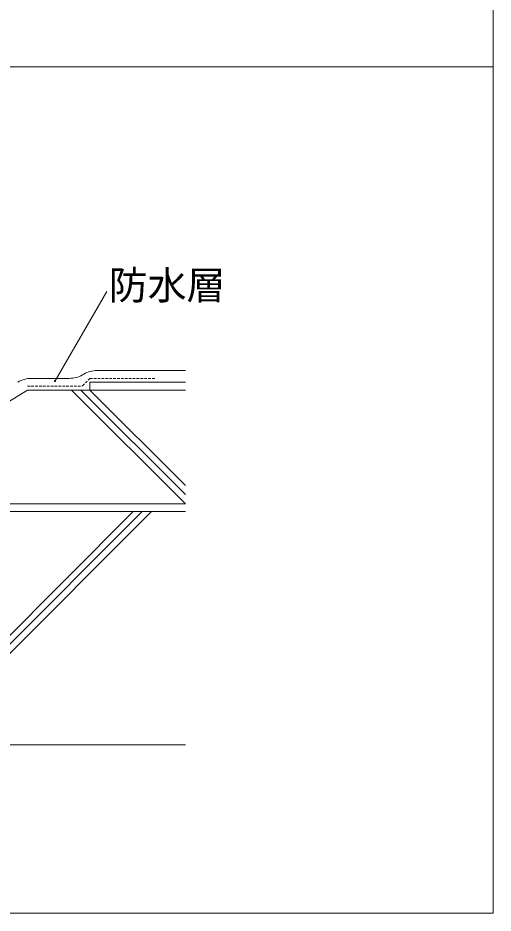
# Model space of a CAD drawing. Units: millimetres, scale not verified. Extents: x -517 to 518, y -673 to 792.
# Drawn here: x 151 to 518, y -673 to 17 of the extents above; entities that cross this region are included whole.
import ezdxf
from ezdxf.enums import TextEntityAlignment as Align

# ---------------------------------------------------------------- set-up
doc = ezdxf.new("R2010")
doc.units = ezdxf.units.MM
doc.header["$PDMODE"] = 32
doc.header["$PDSIZE"] = 0.8
doc.linetypes.add('DASHED2', pattern=[3, 2, -1])
doc.layers.add('0-0', color=7, linetype='Continuous', lineweight=13)
doc.styles.add('ＭＳ ゴシック', font='')
doc.styles.get('ＭＳ ゴシック').set_extended_font_data('MS Gothic')

msp = doc.modelspace()

# ---------------------------------------------------------------- linework, layer by layer
at = {"layer": '0-0'}
for p, q in [((517.853, 792.357), (517.853, -673.469)), ((-516.864, -20.556), (517.853, -20.556)), ((179.819, -262.909), (219.715, -193.807)), ((80.334, -317.794), (158.519, -269.909)), ((158.519, -269.909), (280.374, -269.909)), ((192.624, -269.909), (280.374, -357.659)), ((199.695, -269.909), (280.374, -350.588)), ((206.766, -269.909), (280.374, -343.517)), ((6.043, -357.659), (280.374, -357.659)), ((6.043, -363.659), (280.374, -363.659)), ((10.084, -593.659), (240.084, -363.659)), ((17.156, -593.659), (247.156, -363.659)), ((24.227, -593.659), (254.227, -363.659)), ((280.374, -543.659), (109.043, -543.659)), ((-516.864, -673.469), (517.853, -673.469))]:
    msp.add_line(p, q, dxfattribs=at)
at = {"layer": '0-0', "color": 4}
for p, q in [((212.125, -254.909), (280.374, -254.909)), ((191.014, -260.909), (161.62, -260.909)), ((201.014, -258.229), (202.125, -257.588))]:
    msp.add_line(p, q, dxfattribs=at)
at = {"layer": '0-0', "color": 5, "linetype": 'DASHED2'}
for p, q in [((206.766, -260.909), (200.766, -266.909)), ((206.766, -260.909), (256.766, -260.909)), ((158.519, -266.909), (200.766, -266.909))]:
    msp.add_line(p, q, dxfattribs=at)
at = {"layer": '0-0', "color": 3}
for p, q in [((206.766, -263.909), (280.374, -263.909)), ((206.766, -269.909), (206.766, -263.909))]:
    msp.add_line(p, q, dxfattribs=at)
at = {"layer": '0-0', "color": 4}
for centre, start, end in [((212.125, -274.909), 90, 120), ((161.62, -280.909), 90, 121.48555), ((191.014, -240.909), 270, 300)]:
    msp.add_arc(centre, 20, start, end, dxfattribs=at)
at = {"layer": '0-0'}
msp.add_point((179.819, -262.909), dxfattribs=at)

# ---------------------------------------------------------------- texts
at = {"layer": '0-0', "style": 'ＭＳ ゴシック'}
msp.add_text('防水層', height=21.99, dxfattribs=at).set_placement((221.288, -206.619), align=Align.BOTTOM_LEFT)

doc.saveas('drawing.dxf')
